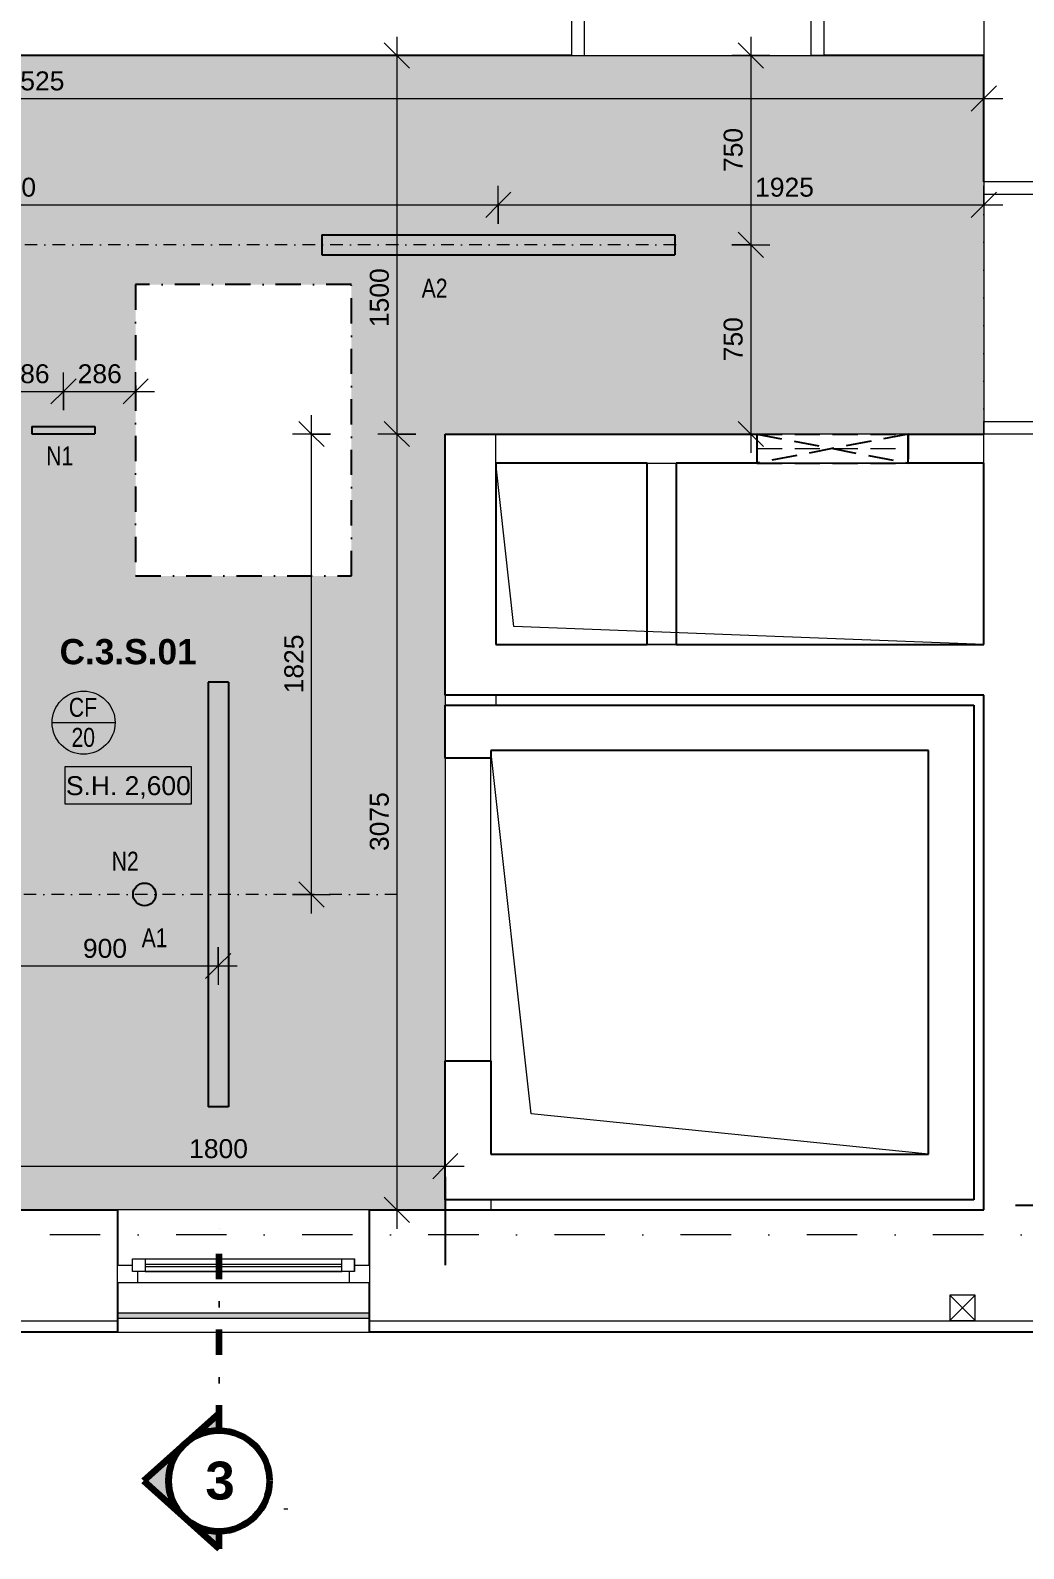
# Model space of a CAD drawing. Header units: millimetres. Extents: x -48393 to -1543, y -7799 to 13735.
# Drawn here: x -36480 to -32542, y -6645 to -627 of the extents above; entities that cross this region are included whole.
import ezdxf

# ---------------------------------------------------------------- set-up
doc = ezdxf.new("R2010")
doc.units = ezdxf.units.MM
for name, pattern in [('ABMV_DashDot_2_2mm-S0_6mm', [110, 50, -30, 0, -30]), ('HA_Dash_3mm-S1mm', [150, 100, -50]), ('HA_DashDot_10mm-S3mm', [500, 200, -150, 0, -150]), ('HA_DashDot_2_2mm-S0_6mm', [110, 50, -30, 0, -30]), ('HA_DashDot_4mm-S1mm', [200, 100, -50, 0, -50]), ('HA_DashDot_6mm-S2mm', [300, 100, -100, 0, -100])]:
    doc.linetypes.add(name, pattern=pattern)
for name, color, linetype, lineweight in [('-UNDERLAY_A-AREA-____-OTLN', 9, 'Continuous', 25), ('-UNDERLAY_A-DETL-GENF-OTLN', 9, 'Continuous', 9), ('-UNDERLAY_A-FLOR-HRAL-OTLN', 9, 'Continuous', 9), ('-UNDERLAY_A-GENM-____-OTLN', 9, 'Continuous', 9), ('A-____-____-DIMS', 9, 'Continuous', 5), ('A-____-____-DIMS-50', 9, 'Continuous', 5), ('A-AREA-____-IDEN', 9, 'Continuous', 9), ('A-CLNG-____-IDEN', 9, 'Continuous', 9), ('A-CLNG-____-OTLN', 9, 'Continuous', 9), ('A-CLNG-____-PATT', 9, 'Continuous', 9), ('A-DETL-____-OTLN', 9, 'Continuous', 25), ('A-DOOR-____-MCUT', 9, 'HA_DashDot_2_2mm-S0_6mm', 9), ('A-DOOR-____-OTLN', 9, 'Continuous', 9), ('A-DOOR-FRAM-OTLN', 9, 'Continuous', 9), ('A-FLOR-____-OTLN', 9, 'Continuous', 9), ('A-FLOR-____-OVHD', 9, 'HA_DashDot_4mm-S1mm', 25), ('A-GENM-____-HDLN', 9, 'HA_Dash_3mm-S1mm', 9), ('A-GENM-____-MCUT', 9, 'HA_Dash_3mm-S1mm', 25), ('A-GENM-____-OTLN', 9, 'Continuous', 9), ('A-GLAZ-____-MCUT', 9, 'Continuous', 5), ('A-GLAZ-____-OTLN', 9, 'Continuous', 5), ('A-WALL-____-MCUT', 9, 'Continuous', 9), ('A-WALL-____-OTLN', 9, 'Continuous', 9), ('E-LITE-EQPM-IDEN', 9, 'Continuous', 9), ('E-LITE-EQPM-OTLN', 9, 'Continuous', 9), ('G-____-____-DIMS', 9, 'Continuous', 5), ('G-____-____-SYMB', 9, 'Continuous', 5), ('I-WALL-____-MCUT', 9, 'Continuous', 25), ('I-WALL-____-OTLN', 9, 'Continuous', 9), ('M-HVAC-DUCT-OTLN', 9, 'Continuous', 9), ('S-GRID-____-OTLN', 9, 'Continuous', 5)]:
    doc.layers.add(name, color=color, linetype=linetype, lineweight=lineweight)
doc.styles.add('Arial_1', font='arial.ttf', dxfattribs={"height": 75})
doc.styles.add('Arial_2', font='arial.ttf', dxfattribs={"width": 0.8, "height": 75})
doc.styles.add('Arial_3', font='arial.ttf', dxfattribs={"height": 50})
doc.styles.add('Arial_B', font='arialbd.ttf', dxfattribs={"height": 100})
doc.styles.add('Arial_B_1', font='arialbd.ttf', dxfattribs={"height": 150})
doc.dimstyles.new('Inner_Dimensions', dxfattribs={"dimscale": 304.8, "dimtxt": 76.519455, "dimasz": 0.328084, "dimexe": 0.246063, "dimexo": 0.0625, "dimgap": 0.032808, "dimtad": 1, "dimdec": 0, "dimzin": 0, "dimdsep": 46, "dimtxsty": 'Arial_1', "dimblk1": 'OBLIQUE', "dimblk2": 'OBLIQUE', "dimsah": 1, "dimcen": 0.09, "dimdle": 0.246063, "dimazin": 0, "dimtfac": 1, "dimtdec": 4, "dimtix": 1, "dimtmove": 0, "dimatfit": 3, "dimfxl": 0.246063, "dimfxlon": 1, "dimtvp": 1, "dimtolj": 1, "dimtzin": 0, "dimlwd": 9, "dimlwe": 9, "dimarcsym": 2})
doc.dimstyles.new('Inner_Dimensions_1', dxfattribs={"dimscale": 304.8, "dimtxt": 76.519455, "dimasz": 0.328084, "dimexe": 0.246063, "dimexo": 0.0625, "dimgap": 0.032808, "dimtad": 1, "dimdec": 0, "dimzin": 0, "dimdsep": 46, "dimtxsty": 'Arial_1', "dimblk1": 'OBLIQUE', "dimblk2": 'OBLIQUE', "dimsah": 1, "dimcen": 0.09, "dimdle": 0.246063, "dimazin": 0, "dimtfac": 1, "dimtdec": 4, "dimtix": 1, "dimtmove": 2, "dimatfit": 3, "dimfxl": 0.246063, "dimfxlon": 1, "dimtvp": 1, "dimtolj": 1, "dimtzin": 0, "dimlwd": 9, "dimlwe": 9, "dimarcsym": 2})

# ---------------------------------------------------------------- blocks, each defined once
blk = doc.blocks.new('HA_GM_Shaft_Rectangle - Default-1963423-DPS_3NP-C')
at = {"layer": '-UNDERLAY_A-DETL-GENF-OTLN'}
for p, q in [((160, -160), (1600, 0)), ((0, -1735), (160, -160))]:
    blk.add_line(p, q, dxfattribs=at)
at = {"layer": '-UNDERLAY_A-GENM-____-OTLN'}
for p, q in [((0, -1735), (0, 0)), ((0, 0), (1600, 0)), ((1600, 0), (1600, -1735)), ((1600, -1735), (0, -1735))]:
    blk.add_line(p, q, dxfattribs=at)
blk = doc.blocks.new('HA_GM_Shaft_Rectangle - Default-1963421-DPS_3NP-C')
at = {"layer": '-UNDERLAY_A-DETL-GENF-OTLN'}
for p, q in [((72, -72), (720, 0)), ((0, -1935), (72, -72))]:
    blk.add_line(p, q, dxfattribs=at)
at = {"layer": '-UNDERLAY_A-GENM-____-OTLN'}
for p, q in [((0, -1935), (0, 0)), ((0, 0), (720, 0)), ((720, 0), (720, -1935)), ((720, -1935), (0, -1935))]:
    blk.add_line(p, q, dxfattribs=at)
blk = doc.blocks.new('Railing - Railing-1637265-DPS_3NP-C')
at = {"layer": '-UNDERLAY_A-FLOR-HRAL-OTLN'}
blk.add_hatch(color=256, dxfattribs=at).paths.add_polyline_path([(-35134.9, -5731.8), (-35134.9, -5711.8), (-36134.9, -5711.8), (-36134.9, -5731.8)])
for p, q in [((-36134.9, -5731.8), (-36134.9, -5711.8)), ((-35134.9, -5711.8), (-36134.9, -5711.8)), ((-35134.9, -5711.8), (-35134.9, -5731.8)), ((-36134.9, -5731.8), (-35134.9, -5731.8))]:
    blk.add_line(p, q, dxfattribs=at)
blk = doc.blocks.new('HA_DR_Single_Swing_Solid - In_BJ_900x2100_Vstup-2040224-DPS_3NP-C')
at = {"layer": 'A-DOOR-____-MCUT'}
for p, q in [((-450, 125), (450, 125)), ((-450, -125), (450, -125))]:
    blk.add_line(p, q, dxfattribs=at)
at = {"layer": 'A-DOOR-____-OTLN', "lineweight": 5}
blk.add_line((450, 1025), (450, 125), dxfattribs=at)
at = {"layer": 'A-DOOR-____-OTLN'}
for p, q in [((-500, 125), (500, 125)), ((450, 125), (-450, 125)), ((-450, 125), (-450, 85)), ((450, 125), (450, 85)), ((450, 85), (-450, 85)), ((-500, -125), (500, -125))]:
    blk.add_line(p, q, dxfattribs=at)
at = {"layer": 'A-DOOR-____-OTLN', "lineweight": 5}
blk.add_arc((450, 125), 900, 90, 180, dxfattribs=at)
at = {"layer": 'A-DOOR-FRAM-OTLN'}
for p, q in [((-500, 125), (-500, -125)), ((-450, 125), (-500, 125)), ((-450, 125), (-450, -125)), ((450, -125), (450, 125)), ((450, 125), (500, 125)), ((500, 125), (500, -125)), ((-500, -125), (-450, -125)), ((-450, -125), (450, -125)), ((500, -125), (450, -125))]:
    blk.add_line(p, q, dxfattribs=at)
blk = doc.blocks.new('HA_WD_SinglePanel - 1000x2400-1662822-DPS_3NP-C')
at = {"layer": 'A-GLAZ-____-MCUT'}
for p, q in [((-500, 0), (-500, 70)), ((-500, 70), (-420, 70)), ((-420, 70), (-420, 25)), ((420, 25), (420, 70)), ((420, 70), (500, 70)), ((500, 70), (500, 0)), ((-440, 0), (-500, 0)), ((-440, -25), (-440, 25)), ((-440, 25), (-390, 25)), ((-390, 25), (-390, -25)), ((390, 5), (-390, 5)), ((390, -25), (390, 25)), ((390, 25), (440, 25)), ((440, 25), (440, -25)), ((500, 0), (440, 0)), ((-390, -25), (-440, -25)), ((390, -5), (-390, -5)), ((440, -25), (390, -25))]:
    blk.add_line(p, q, dxfattribs=at)
at = {"layer": 'A-GLAZ-____-OTLN'}
for p, q in [((-420, 70), (420, 70)), ((-440, 25), (-440, -25)), ((-440, 25), (440, 25)), ((390, 25), (-390, 25)), ((440, 25), (440, -25)), ((440, -25), (-440, -25)), ((390, -25), (-390, -25))]:
    blk.add_line(p, q, dxfattribs=at)
blk = doc.blocks.new('HA_LF_GenericSymbol_Linear - OS11 svitidlo 1683x80 A1-2008854-DPS_3NP-C')
at = {"layer": 'E-LITE-EQPM-OTLN', "color": 11, "lineweight": 25}
for p, q in [((40, 841.5), (-40, 841.5)), ((-40, 841.5), (-40, -841.5)), ((40, 841.5), (40, -841.5)), ((40, -841.5), (-40, -841.5))]:
    blk.add_line(p, q, dxfattribs=at)
blk = doc.blocks.new('HA_LF_GenericSymbol_Linear - OS10 svitidlo 1400x80-1787643-DPS_3NP-C')
at = {"layer": 'E-LITE-EQPM-OTLN', "color": 11, "lineweight": 25}
for p, q in [((40, 700), (-40, 700)), ((-40, 700), (-40, -700)), ((40, 700), (40, -700)), ((40, -700), (-40, -700))]:
    blk.add_line(p, q, dxfattribs=at)
blk = doc.blocks.new('HA_DR_Single_Swing_Solid - In_BJ_900x2100_Vstup-2040228-DPS_3NP-C')
at = {"layer": 'A-DOOR-____-MCUT'}
for p, q in [((-450, 125), (450, 125)), ((-450, -125), (450, -125))]:
    blk.add_line(p, q, dxfattribs=at)
at = {"layer": 'A-DOOR-____-OTLN', "lineweight": 5}
blk.add_line((450, 1025), (450, 125), dxfattribs=at)
at = {"layer": 'A-DOOR-____-OTLN'}
for p, q in [((-500, 125), (500, 125)), ((450, 125), (-450, 125)), ((-450, 125), (-450, 85)), ((450, 125), (450, 85)), ((450, 85), (-450, 85)), ((-500, -125), (500, -125))]:
    blk.add_line(p, q, dxfattribs=at)
at = {"layer": 'A-DOOR-____-OTLN', "lineweight": 5}
blk.add_arc((450, 125), 900, 90, 180, dxfattribs=at)
at = {"layer": 'A-DOOR-FRAM-OTLN'}
for p, q in [((-500, 125), (-500, -125)), ((-450, 125), (-500, 125)), ((-450, 125), (-450, -125)), ((450, -125), (450, 125)), ((450, 125), (500, 125)), ((500, 125), (500, -125)), ((-500, -125), (-450, -125)), ((-450, -125), (450, -125)), ((500, -125), (450, -125))]:
    blk.add_line(p, q, dxfattribs=at)
blk = doc.blocks.new('HA_LF_N3l - Default-1851366-DPS_3NP-C')
at = {"layer": 'E-LITE-EQPM-OTLN', "color": 11, "lineweight": 25}
blk.add_circle((0, 0), 45, dxfattribs=at)
blk = doc.blocks.new('HA_LF_N1 - nouzove svitidlo 250x29-1852620-DPS_3NP-C')
at = {"layer": 'E-LITE-EQPM-OTLN', "color": 11, "lineweight": 25}
for p, q in [((14.5, 125), (-14.5, 125)), ((-14.5, 125), (-14.5, -125)), ((14.5, 125), (14.5, -125)), ((14.5, -125), (-14.5, -125))]:
    blk.add_line(p, q, dxfattribs=at)
blk = doc.blocks.new('TB_Porotherm KP11_5_1000mm - TB_Porotherm KP11_5_1000mm-V6-DPS_3NP-C')
at = {"layer": 'A-GENM-____-HDLN'}
for p, q in [((-275, 57.5), (325, 57.5)), ((-275, 0), (325, 0)), ((325, -57.5), (-275, -57.5))]:
    blk.add_line(p, q, dxfattribs=at)
blk = doc.blocks.new('HA_GM_Opening_Rectangle_WallBased - Default-2007272-DPS_3NP-C')
at = {"layer": 'A-GENM-____-MCUT'}
for p, q in [((425, 57.5), (-175, -57.5)), ((-175, 57.5), (425, -57.5)), ((-175, 57.5), (-175, -57.5)), ((-175, 57.5), (425, 57.5)), ((425, 57.5), (425, -57.5)), ((-175, -57.5), (425, -57.5))]:
    blk.add_line(p, q, dxfattribs=at)
blk = doc.blocks.new('DIMBLOCK23-DPS_3NP-C')
at = {"layer": 'A-____-____-DIMS-50', "lineweight": 9, "transparency": 16777216}
for p, q in [((-36634.9, -4260.5), (-36634.9, -4410.5)), ((-36634.9, -4335.5), (-36634.9, -4260.5)), ((-35734.9, -4260.5), (-35734.9, -4410.5)), ((-35734.9, -4335.5), (-35734.9, -4260.5)), ((-36634.9, -4335.5), (-36584.9, -4285.5)), ((-35734.9, -4335.5), (-35684.9, -4285.5)), ((-36709.9, -4335.5), (-35659.9, -4335.5)), ((-36634.9, -4335.5), (-36684.9, -4385.5)), ((-35734.9, -4335.5), (-35784.9, -4385.5))]:
    blk.add_line(p, q, dxfattribs=at)
at = {"layer": 'A-____-____-DIMS-50', "color": 0, "lineweight": 9, "transparency": 16777216, "insert": (-36271.4, -4228.1), "char_height": 75, "width": 207.662, "attachment_point": 1, "line_spacing_factor": 0.941778, "style": 'Arial_1'}
blk.add_mtext('900', dxfattribs=at)
blk = doc.blocks.new('_Oblique')
at = {"color": 0, "linetype": 'ByBlock', "lineweight": -2}
blk.add_line((-0.5, -0.5), (0.5, 0.5), dxfattribs=at)
blk = doc.blocks.new('DIMBLOCK24-DPS_3NP-C')
at = {"layer": 'A-____-____-DIMS-50', "lineweight": 9, "transparency": 16777216}
for p, q in [((-35365.5, -4126.8), (-35365.5, -2151.8)), ((-35365.5, -2226.8), (-35415.5, -2176.8)), ((-35290.5, -2226.8), (-35440.5, -2226.8)), ((-35365.5, -2226.8), (-35315.5, -2276.8)), ((-35365.5, -2226.8), (-35290.5, -2226.8)), ((-35365.5, -4051.8), (-35415.5, -4001.8)), ((-35440.5, -4051.8), (-35290.5, -4051.8)), ((-35365.5, -4051.8), (-35440.5, -4051.8)), ((-35365.5, -4051.8), (-35315.5, -4101.8))]:
    blk.add_line(p, q, dxfattribs=at)
at = {"layer": 'A-____-____-DIMS-50', "color": 0, "lineweight": 9, "transparency": 16777216, "insert": (-35472.9, -3254.7), "char_height": 75, "width": 276.883, "attachment_point": 1, "rotation": 90, "line_spacing_factor": 0.941778, "style": 'Arial_1'}
blk.add_mtext('1825', dxfattribs=at)
blk = doc.blocks.new('Section - With Sheet Number-366786-DPS_3NP-C')
at = {"layer": 'G-____-____-SYMB'}
h = blk.add_hatch(color=256, dxfattribs=at)
edge = h.paths.add_edge_path()
edge.add_line((1.37, 0), (0, 0))
edge.add_arc((-4, 0), 4, 0, 180)
edge.add_line((-8, 0), (-9.37, 0))
edge.add_line((-9.37, 0), (-4, 6))
edge.add_line((-4, 6), (1.37, 0))
at = {"layer": 'G-____-____-SYMB', "lineweight": 100}
for p, q in [((-4, 6), (-9.37, 0)), ((1.37, 0), (-4, 6)), ((-9.37, 0), (-8, 0)), ((0, 0), (1.37, 0))]:
    blk.add_line(p, q, dxfattribs=at)
blk.add_circle((-4, 0), 4, dxfattribs=at)
blk.add_arc((-4, 0), 4, 0, 180, dxfattribs=at)
blk = doc.blocks.new('HA_Tag_Ceiling - Group _ Type Mark-1700485-DPS_3NP-C')
at = {"layer": 'A-CLNG-____-IDEN'}
blk.add_line((-2.5, 0), (2.5, 0), dxfattribs=at)
blk.add_circle((0, 0), 2.5, dxfattribs=at)
blk = doc.blocks.new('DIMBLOCK93-DPS_3NP-C')
at = {"layer": 'A-____-____-DIMS-50', "lineweight": 9, "transparency": 16777216}
for p, q in [((-33624.1, -651.8), (-33624.1, -1476.8)), ((-33624.1, -726.8), (-33674.1, -676.8)), ((-33549.1, -726.8), (-33699.1, -726.8)), ((-33624.1, -726.8), (-33574.1, -776.8)), ((-33624.1, -726.8), (-33549.1, -726.8)), ((-33624.1, -1476.8), (-33674.1, -1426.8)), ((-33699.1, -1476.8), (-33549.1, -1476.8)), ((-33624.1, -1476.8), (-33699.1, -1476.8)), ((-33624.1, -1476.8), (-33574.1, -1526.8))]:
    blk.add_line(p, q, dxfattribs=at)
at = {"layer": 'A-____-____-DIMS-50', "color": 0, "lineweight": 9, "transparency": 16777216, "insert": (-33731.5, -1188.3), "char_height": 75, "width": 207.662, "attachment_point": 1, "rotation": 90, "line_spacing_factor": 0.941778, "style": 'Arial_1'}
blk.add_mtext('750', dxfattribs=at)
blk = doc.blocks.new('DIMBLOCK94-DPS_3NP-C')
at = {"layer": 'A-____-____-DIMS-50', "lineweight": 9, "transparency": 16777216}
for p, q in [((-33624.1, -1476.8), (-33674.1, -1426.8)), ((-33699.1, -1476.8), (-33549.1, -1476.8)), ((-33624.1, -1476.8), (-33699.1, -1476.8)), ((-33624.1, -1476.8), (-33624.1, -2301.8)), ((-33624.1, -1476.8), (-33574.1, -1526.8)), ((-33624.1, -2226.8), (-33674.1, -2176.8)), ((-33549.1, -2226.8), (-33699.1, -2226.8)), ((-33624.1, -2226.8), (-33574.1, -2276.8)), ((-33624.1, -2226.8), (-33549.1, -2226.8))]:
    blk.add_line(p, q, dxfattribs=at)
at = {"layer": 'A-____-____-DIMS-50', "color": 0, "lineweight": 9, "transparency": 16777216, "insert": (-33731.5, -1938.3), "char_height": 75, "width": 207.662, "attachment_point": 1, "rotation": 90, "line_spacing_factor": 0.941778, "style": 'Arial_1'}
blk.add_mtext('750', dxfattribs=at)
blk = doc.blocks.new('DIMBLOCK96-DPS_3NP-C')
at = {"layer": 'A-____-____-DIMS-50', "lineweight": 9, "transparency": 16777216}
for p, q in [((-38524.9, -1393.3), (-38524.9, -1243.3)), ((-34624.9, -1393.3), (-34624.9, -1243.3)), ((-38524.9, -1318.3), (-38574.9, -1368.3)), ((-38524.9, -1318.3), (-38474.9, -1268.3)), ((-38524.9, -1318.3), (-34624.9, -1318.3)), ((-38524.9, -1318.3), (-38524.9, -1393.3)), ((-34624.9, -1318.3), (-34674.9, -1368.3)), ((-34624.9, -1318.3), (-34574.9, -1268.3)), ((-34624.9, -1318.3), (-34624.9, -1393.3))]:
    blk.add_line(p, q, dxfattribs=at)
at = {"layer": 'A-____-____-DIMS-50', "color": 0, "lineweight": 9, "transparency": 16777216, "insert": (-36690.3, -1210.9), "char_height": 75, "width": 276.883, "attachment_point": 1, "line_spacing_factor": 0.941778, "style": 'Arial_1'}
blk.add_mtext('3900', dxfattribs=at)
blk = doc.blocks.new('DIMBLOCK97-DPS_3NP-C')
at = {"layer": 'A-____-____-DIMS-50', "lineweight": 9, "transparency": 16777216}
for p, q in [((-34624.9, -1393.3), (-34624.9, -1243.3)), ((-32699.9, -1243.3), (-32699.9, -1393.3)), ((-32699.9, -1318.3), (-32699.9, -1243.3)), ((-34624.9, -1318.3), (-34674.9, -1368.3)), ((-34624.9, -1318.3), (-34574.9, -1268.3)), ((-34624.9, -1318.3), (-32624.9, -1318.3)), ((-34624.9, -1318.3), (-34624.9, -1393.3)), ((-32699.9, -1318.3), (-32749.9, -1368.3)), ((-32699.9, -1318.3), (-32649.9, -1268.3))]:
    blk.add_line(p, q, dxfattribs=at)
at = {"layer": 'A-____-____-DIMS-50', "color": 0, "lineweight": 9, "transparency": 16777216, "insert": (-33606.8, -1210.9), "char_height": 75, "width": 276.883, "attachment_point": 1, "line_spacing_factor": 0.941778, "style": 'Arial_1'}
blk.add_mtext('1925', dxfattribs=at)
blk = doc.blocks.new('Spot Elevations - Generic-448778-DPS_3NP-C')
at = {"layer": 'G-____-____-DIMS', "lineweight": 9}
for p, q in [((-5, 0), (-5, 3)), ((-5, 3), (5, 3)), ((5, 3), (5, 0)), ((5, 0), (-5, 0))]:
    blk.add_line(p, q, dxfattribs=at)
blk = doc.blocks.new('DIMBLOCK127-DPS_3NP-C')
at = {"layer": 'A-____-____-DIMS-50', "lineweight": 9, "transparency": 16777216}
for p, q in [((-36634.9, -2132.8), (-36634.9, -1982.8)), ((-36348.7, -2132.8), (-36348.7, -1982.8)), ((-36634.9, -2057.8), (-36584.9, -2007.8)), ((-36348.7, -2057.8), (-36298.7, -2007.8)), ((-36709.9, -2057.8), (-36348.7, -2057.8)), ((-36634.9, -2057.8), (-36684.9, -2107.8)), ((-36634.9, -2057.8), (-36634.9, -2132.8)), ((-36348.7, -2057.8), (-36398.7, -2107.8)), ((-36348.7, -2057.8), (-36348.7, -2132.8))]:
    blk.add_line(p, q, dxfattribs=at)
at = {"layer": 'A-____-____-DIMS-50', "color": 0, "lineweight": 9, "transparency": 16777216, "insert": (-36578.3, -1950.4), "char_height": 75, "width": 207.662, "attachment_point": 1, "line_spacing_factor": 0.941778, "style": 'Arial_1'}
blk.add_mtext('286', dxfattribs=at)
blk = doc.blocks.new('DIMBLOCK128-DPS_3NP-C')
at = {"layer": 'A-____-____-DIMS-50', "lineweight": 9, "transparency": 16777216}
for p, q in [((-36348.7, -2132.8), (-36348.7, -1982.8)), ((-36062.4, -1982.8), (-36062.4, -2132.8)), ((-36062.4, -2057.8), (-36062.4, -1982.8)), ((-36348.7, -2057.8), (-36298.7, -2007.8)), ((-36062.4, -2057.8), (-36012.4, -2007.8)), ((-36348.7, -2057.8), (-36398.7, -2107.8)), ((-36348.7, -2057.8), (-35987.4, -2057.8)), ((-36348.7, -2057.8), (-36348.7, -2132.8)), ((-36062.4, -2057.8), (-36112.4, -2107.8))]:
    blk.add_line(p, q, dxfattribs=at)
at = {"layer": 'A-____-____-DIMS-50', "color": 0, "lineweight": 9, "transparency": 16777216, "insert": (-36292.1, -1950.4), "char_height": 75, "width": 207.662, "attachment_point": 1, "line_spacing_factor": 0.941778, "style": 'Arial_1'}
blk.add_mtext('286', dxfattribs=at)
blk = doc.blocks.new('DIMBLOCK137-DPS_3NP-C')
at = {"layer": 'A-____-____-DIMS-50', "lineweight": 9, "transparency": 16777216}
for p, q in [((-40224.9, -821.9), (-40224.9, -971.9)), ((-40224.9, -896.9), (-40224.9, -821.9)), ((-32699.9, -821.9), (-32699.9, -971.9)), ((-32699.9, -896.9), (-32699.9, -821.9)), ((-40299.9, -896.9), (-32624.9, -896.9)), ((-40224.9, -896.9), (-40274.9, -946.9)), ((-40224.9, -896.9), (-40174.9, -846.9)), ((-32699.9, -896.9), (-32749.9, -946.9)), ((-32699.9, -896.9), (-32649.9, -846.9))]:
    blk.add_line(p, q, dxfattribs=at)
at = {"layer": 'A-____-____-DIMS-50', "color": 0, "lineweight": 9, "transparency": 16777216, "insert": (-36577.8, -789.5), "char_height": 75, "width": 276.883, "attachment_point": 1, "line_spacing_factor": 0.941778, "style": 'Arial_1'}
blk.add_mtext('7525', dxfattribs=at)
blk = doc.blocks.new('DIMBLOCK139-DPS_3NP-C')
at = {"layer": 'A-____-____-DIMS-50', "lineweight": 9, "transparency": 16777216}
for p, q in [((-36634.9, -5054.4), (-36634.9, -5204.4)), ((-36634.9, -5129.4), (-36634.9, -5054.4)), ((-34834.9, -5054.4), (-34834.9, -5204.4)), ((-34834.9, -5129.4), (-34834.9, -5054.4)), ((-36634.9, -5129.4), (-36584.9, -5079.4)), ((-34834.9, -5129.4), (-34784.9, -5079.4)), ((-36709.9, -5129.4), (-34759.9, -5129.4)), ((-36634.9, -5129.4), (-36684.9, -5179.4)), ((-34834.9, -5129.4), (-34884.9, -5179.4))]:
    blk.add_line(p, q, dxfattribs=at)
at = {"layer": 'A-____-____-DIMS-50', "color": 0, "lineweight": 9, "transparency": 16777216, "insert": (-35850.3, -5022), "char_height": 75, "width": 276.883, "attachment_point": 1, "line_spacing_factor": 0.941778, "style": 'Arial_1'}
blk.add_mtext('1800', dxfattribs=at)
blk = doc.blocks.new('DIMBLOCK140-DPS_3NP-C')
at = {"layer": 'A-____-____-DIMS-50', "lineweight": 9, "transparency": 16777216}
for p, q in [((-35026.8, -651.8), (-35026.8, -2226.8)), ((-35026.8, -726.8), (-35076.8, -676.8)), ((-34951.8, -726.8), (-35101.8, -726.8)), ((-35026.8, -726.8), (-34976.8, -776.8)), ((-35026.8, -726.8), (-34951.8, -726.8)), ((-35026.8, -2226.8), (-35076.8, -2176.8)), ((-34951.8, -2226.8), (-35101.8, -2226.8)), ((-35026.8, -2226.8), (-34976.8, -2276.8)), ((-35026.8, -2226.8), (-34951.8, -2226.8))]:
    blk.add_line(p, q, dxfattribs=at)
at = {"layer": 'A-____-____-DIMS-50', "color": 0, "lineweight": 9, "transparency": 16777216, "insert": (-35134.1, -1802.9), "char_height": 75, "width": 276.883, "attachment_point": 1, "rotation": 90, "line_spacing_factor": 0.941778, "style": 'Arial_1'}
blk.add_mtext('1500', dxfattribs=at)
blk = doc.blocks.new('DIMBLOCK141-DPS_3NP-C')
at = {"layer": 'A-____-____-DIMS-50', "lineweight": 9, "transparency": 16777216}
for p, q in [((-35026.8, -2226.8), (-35076.8, -2176.8)), ((-34951.8, -2226.8), (-35101.8, -2226.8)), ((-35026.8, -2226.8), (-35026.8, -5376.8)), ((-35026.8, -2226.8), (-34976.8, -2276.8)), ((-35026.8, -2226.8), (-34951.8, -2226.8)), ((-35026.8, -5301.8), (-35076.8, -5251.8)), ((-34951.8, -5301.8), (-35101.8, -5301.8)), ((-35026.8, -5301.8), (-34976.8, -5351.8)), ((-35026.8, -5301.8), (-34951.8, -5301.8))]:
    blk.add_line(p, q, dxfattribs=at)
at = {"layer": 'A-____-____-DIMS-50', "color": 0, "lineweight": 9, "transparency": 16777216, "insert": (-35134.1, -3879.7), "char_height": 75, "width": 276.883, "attachment_point": 1, "rotation": 90, "line_spacing_factor": 0.941778, "style": 'Arial_1'}
blk.add_mtext('3075', dxfattribs=at)

msp = doc.modelspace()

# ---------------------------------------------------------------- hatches: boundary and pattern name
at = {"layer": 'A-CLNG-____-PATT', "lineweight": 5}
h = msp.add_hatch(color=256, dxfattribs=at)
h.paths.add_polyline_path([(-35134.9, -5301.8), (-34834.9, -5301.8), (-34834.9, -2226.8), (-32699.9, -2226.8), (-32699.9, -726.8), (-40224.9, -726.8), (-40224.9, -2226.8), (-38561.9, -2226.8), (-38561.9, -2224.3), (-38497.9, -2224.3), (-38497.9, -2226.8), (-36634.9, -2226.8), (-36634.9, -2801.8), (-40574.9, -2801.8), (-40574.8, -3576.8), (-36634.9, -3576.8), (-36634.9, -5301.8), (-36134.9, -5301.8)])
h.paths.add_polyline_path([(-37543.1, -3516.8), (-37543.1, -3406.8), (-37029.4, -3406.8), (-37029.4, -3516.8)])
h.paths.add_polyline_path([(-36062.4, -2789.3), (-36062.4, -1634.3), (-35207.4, -1634.3), (-35207.4, -2789.3), (-35335.7, -2789.3)])

# ---------------------------------------------------------------- linework, layer by layer
at = {"layer": '-UNDERLAY_A-AREA-____-OTLN'}
for p, q in [((-34834.9, -5171.8), (-34834.9, -5521.8)), ((-23214.9, -5284.3), (-32574.9, -5284.3))]:
    msp.add_line(p, q, dxfattribs=at)
at = {"layer": 'A-CLNG-____-OTLN'}
for p, q in [((-34834.9, -3261.8), (-34834.9, -3301.8)), ((-34834.9, -5261.8), (-34834.9, -5301.8))]:
    msp.add_line(p, q, dxfattribs=at)
at = {"layer": 'A-DETL-____-OTLN', "linetype": 'ABMV_DashDot_2_2mm-S0_6mm', "lineweight": 5}
for p, q in [((-33919.9, -1476.8), (-39674.9, -1476.8)), ((-35024.9, -4051.8), (-40224.9, -4051.8))]:
    msp.add_line(p, q, dxfattribs=at)
at = {"layer": 'A-FLOR-____-OTLN'}
for p, q in [((-34634.9, -3261.8), (-34634.9, -3301.8)), ((-34654.9, -5261.8), (-34654.9, -5301.8))]:
    msp.add_line(p, q, dxfattribs=at)
at = {"layer": 'A-FLOR-____-OVHD'}
for p, q in [((-35207.4, -1634.3), (-36062.4, -1634.3)), ((-36062.4, -1634.3), (-36062.4, -2789.3)), ((-35207.4, -2789.3), (-35207.4, -1634.3)), ((-36062.4, -2789.3), (-35207.4, -2789.3))]:
    msp.add_line(p, q, dxfattribs=at)
at = {"layer": 'A-WALL-____-MCUT'}
for p, q in [((-32699.9, -476.8), (-32699.9, -726.8)), ((-34634.9, -2341.8), (-34634.9, -2226.8)), ((-32699.9, -2341.8), (-32699.9, -2226.8)), ((-34034.9, -3061.8), (-33919.9, -3061.8))]:
    msp.add_line(p, q, dxfattribs=at)
at = {"layer": 'A-WALL-____-MCUT', "lineweight": 25}
for p, q in [((-32699.9, -5301.8), (-32699.9, -5284.3)), ((-37030.3, -5301.8), (-36134.9, -5301.8)), ((-36134.9, -5301.8), (-36134.9, -5521.8)), ((-35134.9, -5301.8), (-32699.9, -5301.8)), ((-35134.9, -5521.8), (-35134.9, -5301.8)), ((-36134.9, -5591.8), (-36134.9, -5786.8)), ((-35134.9, -5786.8), (-35134.9, -5591.8)), ((-36134.9, -5786.8), (-45319.9, -5786.8)), ((-27604.9, -5786.8), (-35134.9, -5786.8))]:
    msp.add_line(p, q, dxfattribs=at)
at = {"layer": 'A-WALL-____-OTLN'}
for p, q in [((-35134.9, -5301.8), (-36134.9, -5301.8)), ((-37149.9, -5741.8), (-36134.9, -5741.8)), ((-35134.9, -5741.8), (-27604.9, -5741.8)), ((-36134.9, -5786.8), (-35134.9, -5786.8))]:
    msp.add_line(p, q, dxfattribs=at)
at = {"layer": 'G-____-____-SYMB', "linetype": 'HA_DashDot_6mm-S2mm', "lineweight": 100}
msp.add_line((-35731.9, -6176.7), (-35731.9, -5314), dxfattribs=at)
at = {"layer": 'I-WALL-____-MCUT'}
for p, q in [((-34334.9, -726.8), (-38924.9, -726.8)), ((-32699.9, -726.8), (-33334.9, -726.8)), ((-32699.9, -1226.8), (-32699.9, -726.8)), ((-34834.9, -2226.8), (-33599.9, -2226.8)), ((-34834.9, -3261.8), (-34834.9, -2226.8)), ((-33599.9, -2226.8), (-33599.9, -2341.8)), ((-32999.9, -2226.8), (-32699.9, -2226.8)), ((-32999.9, -2341.8), (-32999.9, -2226.8)), ((-34034.9, -2341.8), (-34634.9, -2341.8)), ((-34634.9, -2341.8), (-34634.9, -3061.8)), ((-34034.9, -3061.8), (-34034.9, -2341.8)), ((-33599.9, -2341.8), (-33919.9, -2341.8)), ((-33919.9, -2341.8), (-33919.9, -3061.8)), ((-32699.9, -2341.8), (-32999.9, -2341.8)), ((-32699.9, -3061.8), (-32699.9, -2341.8)), ((-34634.9, -3061.8), (-34034.9, -3061.8)), ((-33919.9, -3061.8), (-32699.9, -3061.8)), ((-32699.9, -3261.8), (-34834.9, -3261.8)), ((-34834.9, -3481.8), (-34834.9, -3301.8)), ((-34834.9, -3301.8), (-32739.9, -3301.8)), ((-32739.9, -3301.8), (-32739.9, -5261.8)), ((-32699.9, -5284.3), (-32699.9, -3261.8)), ((-34834.9, -3511.8), (-34834.9, -3481.8)), ((-32919.9, -3481.8), (-34654.9, -3481.8)), ((-34654.9, -3481.8), (-34654.9, -3511.8)), ((-32919.9, -5081.8), (-32919.9, -3481.8)), ((-34654.9, -3511.8), (-34834.9, -3511.8)), ((-34834.9, -5081.8), (-34834.9, -4711.8)), ((-34834.9, -4711.8), (-34654.9, -4711.8)), ((-34654.9, -4711.8), (-34654.9, -5081.8)), ((-34834.9, -5261.8), (-34834.9, -5081.8)), ((-34654.9, -5081.8), (-32919.9, -5081.8)), ((-32739.9, -5261.8), (-34834.9, -5261.8))]:
    msp.add_line(p, q, dxfattribs=at)
at = {"layer": 'I-WALL-____-OTLN'}
for p, q in [((-32999.9, -2226.8), (-33599.9, -2226.8)), ((-33599.9, -2341.8), (-32999.9, -2341.8)), ((-34834.9, -3511.8), (-34834.9, -4711.8)), ((-34654.9, -4711.8), (-34654.9, -3511.8))]:
    msp.add_line(p, q, dxfattribs=at)
at = {"layer": 'M-HVAC-DUCT-OTLN', "lineweight": 5}
for p, q in [((-32734.9, -5740.1), (-32834.9, -5640.1)), ((-32734.9, -5640.1), (-32834.9, -5740.1)), ((-32734.9, -5640.1), (-32834.9, -5640.1)), ((-32834.9, -5640.1), (-32834.9, -5740.1)), ((-32734.9, -5740.1), (-32734.9, -5640.1)), ((-32834.9, -5740.1), (-32734.9, -5740.1))]:
    msp.add_line(p, q, dxfattribs=at)
at = {"layer": 'S-GRID-____-OTLN', "linetype": 'HA_DashDot_10mm-S3mm', "lineweight": 9}
msp.add_line((-22199.7, -5401.8), (-46792.8, -5401.8), dxfattribs=at)

# ---------------------------------------------------------------- block references
at = {"layer": '-UNDERLAY_A-FLOR-HRAL-OTLN'}
msp.add_blockref('Railing - Railing-1637265-DPS_3NP-C', (0, 0), dxfattribs=at)
at = {"layer": '-UNDERLAY_A-GENM-____-OTLN', "rotation": 89.9999999999996}
for name, p in [('HA_GM_Shaft_Rectangle - Default-1963421-DPS_3NP-C', (-34634.9, -3061.8)), ('HA_GM_Shaft_Rectangle - Default-1963423-DPS_3NP-C', (-34654.9, -5081.8))]:
    msp.add_blockref(name, p, dxfattribs=at)
at = {"layer": 'A-CLNG-____-IDEN', "xscale": 49.99999999999998, "yscale": 49.99999999999998, "zscale": 49.99999999999998}
msp.add_blockref('HA_Tag_Ceiling - Group _ Type Mark-1700485-DPS_3NP-C', (-36268.8, -3370.9), dxfattribs=at)
at = {"layer": 'A-DOOR-____-OTLN'}
msp.add_blockref('HA_DR_Single_Swing_Solid - In_BJ_900x2100_Vstup-2040228-DPS_3NP-C', (-33834.9, -601.8), dxfattribs=at)
at = {"layer": 'A-DOOR-____-OTLN', "rotation": 269.9999999999997}
msp.add_blockref('HA_DR_Single_Swing_Solid - In_BJ_900x2100_Vstup-2040224-DPS_3NP-C', (-32574.9, -1726.8), dxfattribs=at)
at = {"layer": 'A-GENM-____-OTLN'}
for name, p in [('TB_Porotherm KP11_5_1000mm - TB_Porotherm KP11_5_1000mm-V6-DPS_3NP-C', (-33324.9, -2284.3)), ('HA_GM_Opening_Rectangle_WallBased - Default-2007272-DPS_3NP-C', (-33424.9, -2284.3))]:
    msp.add_blockref(name, p, dxfattribs=at)
at = {"layer": 'A-GLAZ-____-OTLN', "rotation": 180}
msp.add_blockref('HA_WD_SinglePanel - 1000x2400-1662822-DPS_3NP-C', (-35634.9, -5521.8), dxfattribs=at)
at = {"layer": 'E-LITE-EQPM-OTLN', "color": 11, "lineweight": 25}
for name, p, rotation in [('HA_LF_GenericSymbol_Linear - OS10 svitidlo 1400x80-1787643-DPS_3NP-C', (-34624.9, -1476.8), 89.9999999999999), ('HA_LF_N1 - nouzove svitidlo 250x29-1852620-DPS_3NP-C', (-36348.7, -2211.5), 89.99999999999787)]:
    msp.add_blockref(name, p, dxfattribs=dict(at, rotation=rotation))
for name, p in [('HA_LF_GenericSymbol_Linear - OS11 svitidlo 1683x80 A1-2008854-DPS_3NP-C', (-35734.9, -4051.8)), ('HA_LF_N3l - Default-1851366-DPS_3NP-C', (-36027.5, -4051.8))]:
    msp.add_blockref(name, p, dxfattribs=at)
at = {"layer": 'G-____-____-DIMS', "lineweight": 9, "xscale": 49.99999999999998, "yscale": 49.99999999999998, "zscale": 49.99999999999998}
msp.add_blockref('Spot Elevations - Generic-448778-DPS_3NP-C', (-36092.1, -3694.1), dxfattribs=at)
at = {"layer": 'G-____-____-SYMB', "lineweight": 100, "xscale": 49.99999999999998, "yscale": 49.99999999999998, "zscale": 49.99999999999998, "rotation": 90}
msp.add_blockref('Section - With Sheet Number-366786-DPS_3NP-C', (-35731.9, -6176.7), dxfattribs=at)

# ---------------------------------------------------------------- texts
at = {"layer": 'A-AREA-____-IDEN', "lineweight": 5, "insert": (-36363.9, -3039.5), "char_height": 100, "width": 673.417, "attachment_point": 1, "style": 'Arial_B'}
msp.add_mtext('C.3.S.01', dxfattribs=at)
at = {"layer": 'A-CLNG-____-IDEN', "lineweight": 5, "char_height": 75, "attachment_point": 1, "style": 'Arial_2'}
for s, insert, width in [('CF', (-36327.2, -3272.7), 137.89), ('20', (-36316.6, -3391.8), 115.443)]:
    msp.add_mtext(s, dxfattribs=dict(at, insert=insert, width=width))
at = {"layer": 'E-LITE-EQPM-IDEN', "lineweight": 5, "char_height": 75, "attachment_point": 1, "style": 'Arial_2'}
for s, insert, width in [('A2', (-34928.5, -1611.1), 125.063), ('N1', (-36416.8, -2276.1), 131.477), ('N2', (-36157.3, -3882.5), 131.477), ('A1', (-36038.5, -4186.1), 125.063)]:
    msp.add_mtext(s, dxfattribs=dict(at, insert=insert, width=width))
at = {"layer": 'G-____-____-DIMS', "lineweight": 9, "insert": (-36338.8, -3583.2), "char_height": 75, "width": 592.246, "attachment_point": 1, "line_spacing_factor": 0.941778, "style": 'Arial_1'}
msp.add_mtext('S.H. 2,600', dxfattribs=at)
at = {"layer": 'G-____-____-SYMB', "attachment_point": 1}
for s, insert, char_height, width, style in [('\\fArial|b1|i0|c0|p34|;3', (-35786, -6300.1), 150, 144.304, 'Arial_B_1'), ('-', (-35478.4, -6457.1), 50, 28.059, 'Arial_3')]:
    msp.add_mtext(s, dxfattribs=dict(at, insert=insert, char_height=char_height, width=width, style=style))

# ---------------------------------------------------------------- dimensions: what is measured, and where the dimension line sits
at = {"layer": 'A-____-____-DIMS', "lineweight": 9}
dim = msp.add_linear_dim(base=(-35026.8, -2226.8), p1=(-34951.8, -726.8), p2=(-34951.8, -2226.8), angle=90, dimstyle='Inner_Dimensions_1', override={"dimpost": '<>', "dimfxl": 1500}, dxfattribs=at)
dim.commit()
dim.dimension.update_dxf_attribs({"geometry": 'DIMBLOCK140-DPS_3NP-C', "text_midpoint": (-35084.1, -1664.5), "dimtype": 160, "text_rotation": 90})
for base, p1, p2, override, picture, middle in [((-33624.1, -1476.8), (-33549.1, -726.8), (-33699.1, -1476.8), {"dimpost": '<>', "dimfxl": 764.852927}, 'DIMBLOCK93-DPS_3NP-C', (-33672.4, -1101.8)), ((-33624.1, -2226.8), (-33699.1, -1476.8), (-33549.1, -2226.8), {"dimpost": '<>', "dimfxl": 764.852927}, 'DIMBLOCK94-DPS_3NP-C', (-33672.4, -1851.8)), ((-35365.5, -2226.8), (-35440.5, -4051.8), (-35290.5, -2226.8), {"dimpost": '<>', "dimfxl": 1831.154008}, 'DIMBLOCK24-DPS_3NP-C', (-35413.8, -3139.3)), ((-35026.8, -5301.8), (-34951.8, -2226.8), (-34951.8, -5301.8), {"dimpost": '<>', "dimfxl": 3075}, 'DIMBLOCK141-DPS_3NP-C', (-35075.1, -3764.3))]:
    dim = msp.add_linear_dim(base=base, p1=p1, p2=p2, angle=90, dimstyle='Inner_Dimensions', override=override, dxfattribs=at)
    dim.commit()
    dim.dimension.update_dxf_attribs({"geometry": picture, "text_midpoint": middle})
for base, p1, p2, override, picture, middle in [((-32699.9, -896.9), (-40224.9, -821.9), (-32699.9, -821.9), {"dimpost": '<>', "dimfxl": 7525}, 'DIMBLOCK137-DPS_3NP-C', (-36462.4, -848.6)), ((-34624.9, -1318.3), (-38524.9, -1393.3), (-34624.9, -1393.3), {"dimpost": '<>', "dimfxl": 3900}, 'DIMBLOCK96-DPS_3NP-C', (-36574.9, -1270)), ((-36348.7, -2057.8), (-36634.9, -2132.8), (-36348.7, -2132.8), {"dimpost": '<>', "dimfxl": 286.235404}, 'DIMBLOCK127-DPS_3NP-C', (-36491.8, -2009.5)), ((-36062.4, -2057.8), (-36348.7, -2132.8), (-36062.4, -1982.8), {"dimpost": '<>', "dimfxl": 323.157402}, 'DIMBLOCK128-DPS_3NP-C', (-36205.5, -2009.5)), ((-35734.9, -4335.5), (-36634.9, -4260.5), (-35734.9, -4260.5), {"dimpost": '<>', "dimfxl": 900}, 'DIMBLOCK23-DPS_3NP-C', (-36184.9, -4287.2)), ((-34834.9, -5129.4), (-36634.9, -5054.4), (-34834.9, -5054.4), {"dimpost": '<>', "dimfxl": 1800}, 'DIMBLOCK139-DPS_3NP-C', (-35734.9, -5081.1))]:
    dim = msp.add_linear_dim(base=base, p1=p1, p2=p2, dimstyle='Inner_Dimensions', override=override, dxfattribs=at)
    dim.commit()
    dim.dimension.update_dxf_attribs({"geometry": picture, "text_midpoint": middle})
dim = msp.add_linear_dim(base=(-32699.9, -1318.3), p1=(-34624.9, -1393.3), p2=(-32699.9, -1243.3), dimstyle='Inner_Dimensions_1', override={"dimpost": '<>', "dimfxl": 1930.835311}, dxfattribs=at)
dim.commit()
dim.dimension.update_dxf_attribs({"geometry": 'DIMBLOCK97-DPS_3NP-C', "text_midpoint": (-33468.4, -1260.9), "dimtype": 160})

doc.saveas('drawing.dxf')
